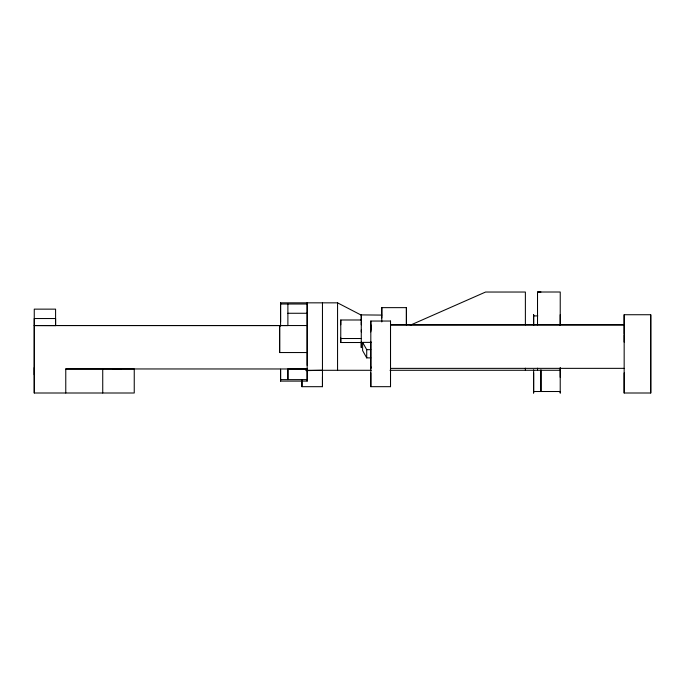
<?xml version="1.0" encoding="UTF-8"?>
<svg xmlns="http://www.w3.org/2000/svg" width="685" height="685" viewBox="0 0 685 685"><rect width="100%" height="100%" fill="white"/><g stroke="black" fill="none" stroke-linecap="round" stroke-linejoin="round"><path stroke-width="1.03" d="M65.769 393.002L65.769 368.95L134.251 368.958L134.243 393.002L34.259 393.002L34.259 318.534L55.588 318.534L55.588 325.598L34.259 325.538L307.171 325.546M307.171 302.975L307.171 381.1L280.585 381.1L280.585 370.063M280.585 321.882L280.585 302.83L337.559 302.847L361.534 315.28M287.888 304.012L287.888 325.572L34.276 325.538M301.939 386.683L301.939 380.201L301.939 386.683L322.455 386.683L322.455 377.075M361.278 342.517L340.762 342.517L340.762 319.989L361.278 319.989M361.278 321.839L361.278 347.603L361.278 341.712M361.278 320.7L361.278 314.903L381.785 315.091M370.816 330.29L370.816 321.042L390.51 321.042L390.51 386.674L370.816 386.674L370.816 341.421M381.785 315.828L381.785 307.642L406.402 307.642L406.402 324.998M406.402 324.75L406.402 307.642M533.632 369.78L533.632 393.002L533.632 372.914M533.632 324.75L533.632 314.732L533.632 325.555M537.519 368.179L537.528 370.268M537.519 324.81L537.519 292.015L540.953 292.015M560.219 367.699L560.219 393.002L560.219 391.512L533.632 391.512M560.219 325.169L560.236 292.007L537.519 292.015M624.163 333.775L624.163 314.732L650.75 314.732L650.75 393.002L624.163 393.002L624.163 334.811M650.75 393.002L650.75 314.869M560.219 370.268L390.022 370.294M370.816 324.784L370.816 331.917M322.464 370.302L306.049 370.619M34.25 367.597L34.259 393.002M55.588 325.598L55.588 309.14L34.259 309.14L34.259 374.781M410.315 325.178L485.562 292.041L525.378 292.033L525.386 324.818M280.585 304.012L307.171 304.012M287.888 313.268L307.171 313.268M533.632 315.905L537.802 315.905M390.51 324.784L624.001 324.758M390.51 324.981L624.001 324.955M340.762 338.518L361.278 338.518M370.816 357.887L366.715 357.887L362.613 350.583L362.613 342.38L371.142 342.38M362.613 342.38L366.715 349.675L370.816 349.675M279.651 352.544L279.651 325.546L279.651 352.544L307.171 352.544M624.009 368.35L390.51 368.384L390.51 386.674M112.665 368.89L120.877 368.89M307.171 381.1L307.163 368.975L287.88 368.967L287.888 379.618L287.888 369.215M65.769 368.95L307.163 368.975M306.049 370.302L371.261 370.294M280.585 379.618L307.171 379.618M337.559 370.294L337.559 302.847M540.927 370.268L540.936 391.512L540.936 369.832M381.785 316.376L381.785 317.951M370.816 366.732L370.816 368.384L370.816 321.042M361.278 329.827L361.278 331.9M340.762 320.032L340.762 324.767M340.762 342.474L340.762 337.739M102.733 368.907L102.741 393.002M624.163 314.732L624.163 342.055M624.163 372.914L624.163 393.002M560.219 314.732L560.219 325.555M560.219 368.008L560.219 377.289M525.386 368.188L525.386 370.302M390.51 321.042L390.51 366.732M381.785 307.642L381.785 321.941M370.816 372.905L370.816 386.674M366.715 349.675L366.715 357.887M361.278 314.903L361.278 324.767M322.464 302.847L322.455 386.683M307.171 302.83L307.171 365.388M280.585 302.83L280.585 326.086M280.585 369.215L280.585 381.1"/></g></svg>
